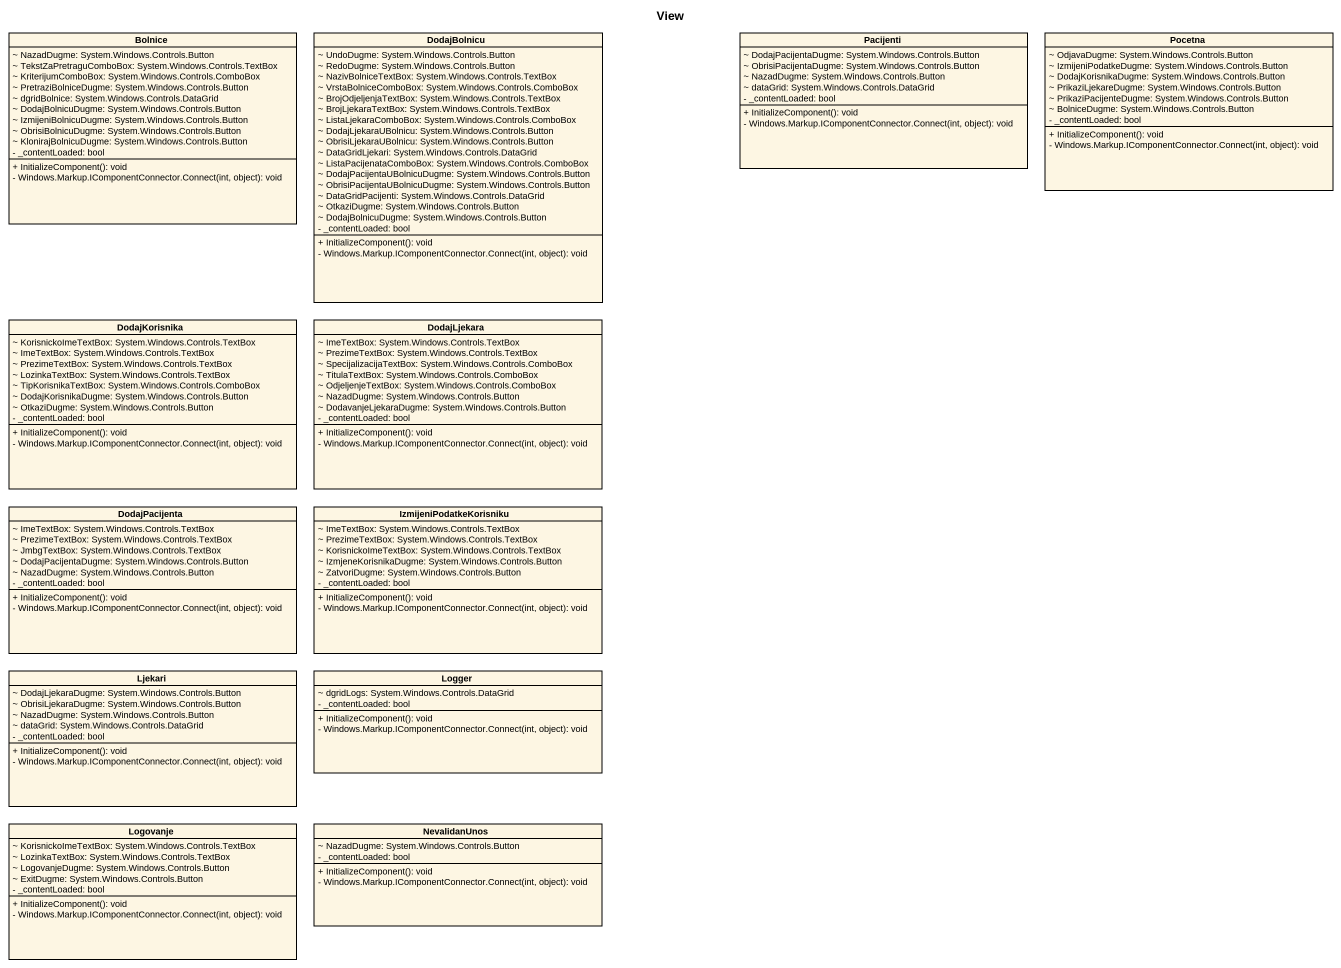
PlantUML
@startuml
title View
hide circle
hide empty members
skinparam classAttributeIconSize 0
class Bolnice {
  ~ NazadDugme: System.Windows.Controls.Button
  ~ TekstZaPretraguComboBox: System.Windows.Controls.TextBox
  ~ KriterijumComboBox: System.Windows.Controls.ComboBox
  ~ PretraziBolniceDugme: System.Windows.Controls.Button
  ~ dgridBolnice: System.Windows.Controls.DataGrid
  ~ DodajBolnicuDugme: System.Windows.Controls.Button
  ~ IzmijeniBolnicuDugme: System.Windows.Controls.Button
  ~ ObrisiBolnicuDugme: System.Windows.Controls.Button
  ~ KlonirajBolnicuDugme: System.Windows.Controls.Button
  - _contentLoaded: bool
  + InitializeComponent(): void
  - Windows.Markup.IComponentConnector.Connect(int, object): void
}
class DodajBolnicu {
  ~ UndoDugme: System.Windows.Controls.Button
  ~ RedoDugme: System.Windows.Controls.Button
  ~ NazivBolniceTextBox: System.Windows.Controls.TextBox
  ~ VrstaBolniceComboBox: System.Windows.Controls.ComboBox
  ~ BrojOdjeljenjaTextBox: System.Windows.Controls.TextBox
  ~ BrojLjekaraTextBox: System.Windows.Controls.TextBox
  ~ ListaLjekaraComboBox: System.Windows.Controls.ComboBox
  ~ DodajLjekaraUBolnicu: System.Windows.Controls.Button
  ~ ObrisiLjekaraUBolnicu: System.Windows.Controls.Button
  ~ DataGridLjekari: System.Windows.Controls.DataGrid
  ~ ListaPacijenataComboBox: System.Windows.Controls.ComboBox
  ~ DodajPacijentaUBolnicuDugme: System.Windows.Controls.Button
  ~ ObrisiPacijentaUBolnicuDugme: System.Windows.Controls.Button
  ~ DataGridPacijenti: System.Windows.Controls.DataGrid
  ~ OtkaziDugme: System.Windows.Controls.Button
  ~ DodajBolnicuDugme: System.Windows.Controls.Button
  - _contentLoaded: bool
  + InitializeComponent(): void
  - Windows.Markup.IComponentConnector.Connect(int, object): void
}
class Pacijenti {
  ~ DodajPacijentaDugme: System.Windows.Controls.Button
  ~ ObrisiPacijentaDugme: System.Windows.Controls.Button
  ~ NazadDugme: System.Windows.Controls.Button
  ~ dataGrid: System.Windows.Controls.DataGrid
  - _contentLoaded: bool
  + InitializeComponent(): void
  - Windows.Markup.IComponentConnector.Connect(int, object): void
}
class Pocetna {
  ~ OdjavaDugme: System.Windows.Controls.Button
  ~ IzmijeniPodatkeDugme: System.Windows.Controls.Button
  ~ DodajKorisnikaDugme: System.Windows.Controls.Button
  ~ PrikaziLjekareDugme: System.Windows.Controls.Button
  ~ PrikaziPacijenteDugme: System.Windows.Controls.Button
  ~ BolniceDugme: System.Windows.Controls.Button
  - _contentLoaded: bool
  + InitializeComponent(): void
  - Windows.Markup.IComponentConnector.Connect(int, object): void
}
class DodajKorisnika {
  ~ KorisnickoImeTextBox: System.Windows.Controls.TextBox
  ~ ImeTextBox: System.Windows.Controls.TextBox
  ~ PrezimeTextBox: System.Windows.Controls.TextBox
  ~ LozinkaTextBox: System.Windows.Controls.TextBox
  ~ TipKorisnikaTextBox: System.Windows.Controls.ComboBox
  ~ DodajKorisnikaDugme: System.Windows.Controls.Button
  ~ OtkaziDugme: System.Windows.Controls.Button
  - _contentLoaded: bool
  + InitializeComponent(): void
  - Windows.Markup.IComponentConnector.Connect(int, object): void
}
class DodajLjekara {
  ~ ImeTextBox: System.Windows.Controls.TextBox
  ~ PrezimeTextBox: System.Windows.Controls.TextBox
  ~ SpecijalizacijaTextBox: System.Windows.Controls.ComboBox
  ~ TitulaTextBox: System.Windows.Controls.ComboBox
  ~ OdjeljenjeTextBox: System.Windows.Controls.ComboBox
  ~ NazadDugme: System.Windows.Controls.Button
  ~ DodavanjeLjekaraDugme: System.Windows.Controls.Button
  - _contentLoaded: bool
  + InitializeComponent(): void
  - Windows.Markup.IComponentConnector.Connect(int, object): void
}
class DodajPacijenta {
  ~ ImeTextBox: System.Windows.Controls.TextBox
  ~ PrezimeTextBox: System.Windows.Controls.TextBox
  ~ JmbgTextBox: System.Windows.Controls.TextBox
  ~ DodajPacijentaDugme: System.Windows.Controls.Button
  ~ NazadDugme: System.Windows.Controls.Button
  - _contentLoaded: bool
  + InitializeComponent(): void
  - Windows.Markup.IComponentConnector.Connect(int, object): void
}
class IzmijeniPodatkeKorisniku {
  ~ ImeTextBox: System.Windows.Controls.TextBox
  ~ PrezimeTextBox: System.Windows.Controls.TextBox
  ~ KorisnickoImeTextBox: System.Windows.Controls.TextBox
  ~ IzmjeneKorisnikaDugme: System.Windows.Controls.Button
  ~ ZatvoriDugme: System.Windows.Controls.Button
  - _contentLoaded: bool
  + InitializeComponent(): void
  - Windows.Markup.IComponentConnector.Connect(int, object): void
}
class Ljekari {
  ~ DodajLjekaraDugme: System.Windows.Controls.Button
  ~ ObrisiLjekaraDugme: System.Windows.Controls.Button
  ~ NazadDugme: System.Windows.Controls.Button
  ~ dataGrid: System.Windows.Controls.DataGrid
  - _contentLoaded: bool
  + InitializeComponent(): void
  - Windows.Markup.IComponentConnector.Connect(int, object): void
}
class Logger {
  ~ dgridLogs: System.Windows.Controls.DataGrid
  - _contentLoaded: bool
  + InitializeComponent(): void
  - Windows.Markup.IComponentConnector.Connect(int, object): void
}
class Logovanje {
  ~ KorisnickoImeTextBox: System.Windows.Controls.TextBox
  ~ LozinkaTextBox: System.Windows.Controls.TextBox
  ~ LogovanjeDugme: System.Windows.Controls.Button
  ~ ExitDugme: System.Windows.Controls.Button
  - _contentLoaded: bool
  + InitializeComponent(): void
  - Windows.Markup.IComponentConnector.Connect(int, object): void
}
class NevalidanUnos {
  ~ NazadDugme: System.Windows.Controls.Button
  - _contentLoaded: bool
  + InitializeComponent(): void
  - Windows.Markup.IComponentConnector.Connect(int, object): void
}
@enduml
